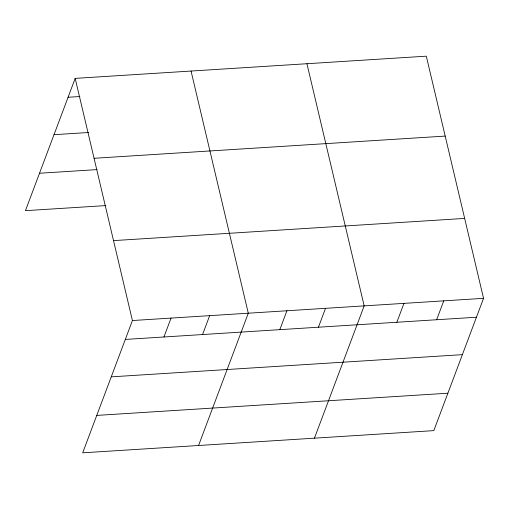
<?xml version="1.0" encoding="UTF-8"?>
<svg xmlns="http://www.w3.org/2000/svg" width="509" height="509" viewBox="0 0 509 509"><rect width="100%" height="100%" fill="white"/><g stroke="black" fill="none" stroke-linecap="round" stroke-linejoin="round"><path stroke-width="0.76" d="M75.179 78.373L132.416 320.53L82.693 452.825L433.821 430.627L483.55 298.338L426.307 56.175L75.179 78.373L25.45 210.662L105.853 205.585M163.943 336.983L171.043 318.093M202.563 334.547L209.663 315.65M198.567 445.502L248.29 313.207L191.053 71.044M279.816 329.66L286.917 310.764M318.437 327.217L325.537 308.327M314.441 438.179L364.164 305.884L306.927 63.72M396.861 322.261L403.961 303.364M436.652 319.747L443.753 300.851M68.072 97.264L79.9 96.519M54.011 134.688L88.693 132.493M94.063 158.286L445.197 136.088M39.517 173.245L97.06 169.605M113.526 240.617L464.66 218.418M132.416 320.53L483.55 298.338M125.316 339.427L476.449 317.228M111.248 376.851L462.382 354.652M96.755 415.408L447.888 393.209"/></g></svg>
